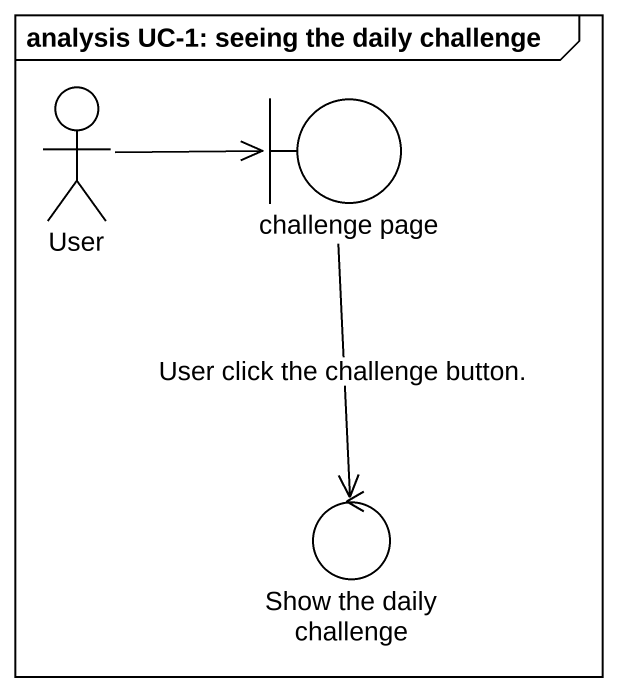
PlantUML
@startuml
mainframe analysis UC-1: seeing the daily challenge
actor User
boundary "challenge page" as challenge_page
control "Show the daily challenge" as Show_the_daily_challenge
User -right-> challenge_page
challenge_page --> Show_the_daily_challenge : User click the challenge button.
@enduml
